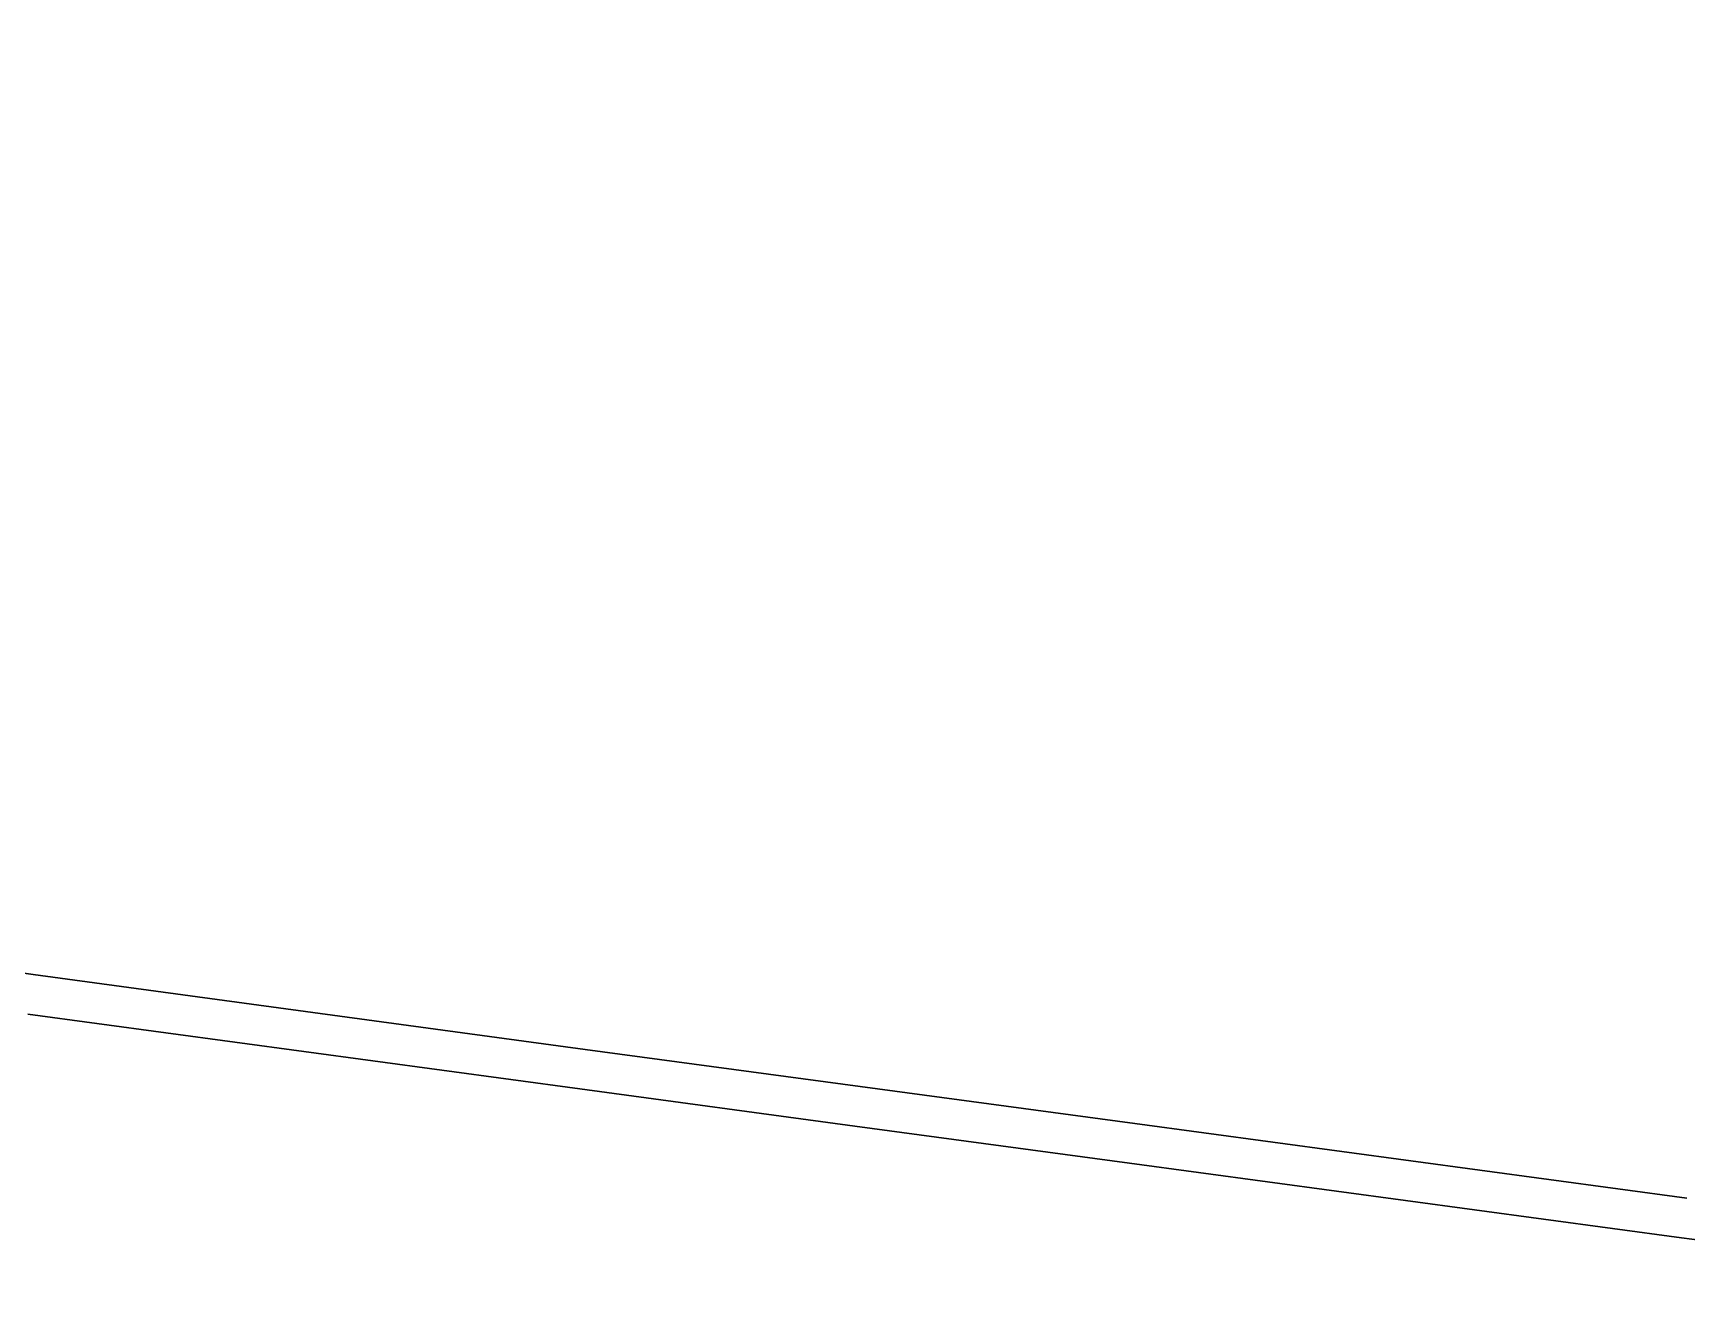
# Model space of a CAD drawing. Extents: x 284875 to 293742, y -1591 to 2062.
# Drawn here: x 286719 to 287402, y 857 to 1374 of the extents above; entities that cross this region are included whole.
import ezdxf

# ---------------------------------------------------------------- set-up
doc = ezdxf.new("R2010")
doc.units = 0

# ---------------------------------------------------------------- blocks, each defined once
blk = doc.blocks.new('FB03C-PL251-CPLATE')
at = {"layer": '2073', "color": 125}
for points, invisible_edges in [([(286717, 1410.635, 9863.0498), (286945, 1382.076, 9866.2529), (286717, 1364.9574, 10000), (286717, 1410.635, 9863.0498)], 15), ([(286947.0345, 1399.0586, 9871.8614), (287174.0271, 1370.4902, 9875.6744), (287174.0182, 1409.6221, 9755.4225), (286947.0345, 1399.0586, 9871.8614)], 15), ([(287401.9941, 1382.5217, 9755.4661), (287174.0182, 1409.6221, 9755.4225), (287174.0271, 1370.4902, 9875.6744), (287401.9941, 1382.5217, 9755.4661)], 15), ([(287172, 1392.5774, 9750), (287400, 1404.809, 9624.7813), (287400, 1365.488, 9750), (287172, 1392.5774, 9750)], 15), ([(287627, 1377.682, 9626.7764), (287400, 1365.488, 9750), (287400, 1404.809, 9624.7813), (287627, 1377.682, 9626.7764)], 15), ([(286719.0621, 1381.8842, 10005.7646), (286832.9642, 1367.9275, 10005.7844), (286947.0345, 1399.0586, 9871.8614), (286719.0621, 1381.8842, 10005.7646)], 15), ([(286832.9642, 1367.9275, 10005.7844), (286947.0483, 1353.9772, 10005.8042), (286947.0345, 1399.0586, 9871.8614), (286832.9642, 1367.9275, 10005.7844)], 15), ([(286947.0345, 1399.0586, 9871.8614), (286947.0483, 1353.9772, 10005.8042), (287174.0271, 1370.4902, 9875.6744), (286947.0345, 1399.0586, 9871.8614)], 15), ([(287401.9941, 1382.5217, 9755.4661), (287628.9828, 1355.7452, 9755.4922), (287628.9793, 1394.7715, 9632.071), (287401.9941, 1382.5217, 9755.4661)], 15), ([(286945, 1382.076, 9866.2529), (287172, 1392.5774, 9750), (287172, 1353.5179, 9870.0322), (286945, 1382.076, 9866.2529)], 15), ([(287400, 1365.488, 9750), (287172, 1353.5179, 9870.0322), (287172, 1392.5774, 9750), (287400, 1365.488, 9750)], 15), ([(286717, 1364.9574, 10000), (286945, 1382.076, 9866.2529), (286830.9375, 1351.0032, 10000), (286717, 1364.9574, 10000)], 15), ([(286832.9642, 1367.9275, 10005.7844), (286719.0621, 1381.8842, 10005.7646), (286719.0848, 1337.4551, 10134.1575), (286832.9642, 1367.9275, 10005.7844)], 15), ([(286830.9375, 1351.0032, 10000), (286945, 1382.076, 9866.2529), (286945, 1337.0623, 10000), (286830.9375, 1351.0032, 10000)], 15), ([(286945, 1382.076, 9866.2529), (287172, 1353.5179, 9870.0322), (286945, 1337.0623, 10000), (286945, 1382.076, 9866.2529)], 15), ([(287402.0096, 1341.5199, 9880.6276), (287401.9941, 1382.5217, 9755.4661), (287174.0271, 1370.4902, 9875.6744), (287402.0096, 1341.5199, 9880.6276)], 15), ([(287628.9828, 1355.7452, 9755.4922), (287401.9941, 1382.5217, 9755.4661), (287402.0096, 1341.5199, 9880.6276), (287628.9828, 1355.7452, 9755.4922)], 15), ([(287400, 1365.488, 9750), (287627, 1377.682, 9626.7764), (287627, 1338.7186, 9750), (287400, 1365.488, 9750)], 15), ([(286947.0483, 1353.9772, 10005.8042), (286832.9642, 1367.9275, 10005.7844), (286719.0848, 1337.4551, 10134.1575), (286947.0483, 1353.9772, 10005.8042)], 15), ([(286947.0483, 1353.9772, 10005.8042), (287060.5435, 1340.1464, 10005.8246), (287174.0271, 1370.4902, 9875.6744), (286947.0483, 1353.9772, 10005.8042)], 15), ([(287060.5435, 1340.1464, 10005.8246), (287174.0364, 1326.3442, 10005.8451), (287174.0271, 1370.4902, 9875.6744), (287060.5435, 1340.1464, 10005.8246)], 15), ([(287402.0096, 1341.5199, 9880.6276), (287174.0271, 1370.4902, 9875.6744), (287174.0364, 1326.3442, 10005.8451), (287402.0096, 1341.5199, 9880.6276)], 15), ([(286830.9375, 1351.0032, 10000), (286717, 1320.589, 10128.2256), (286717, 1364.9574, 10000), (286830.9375, 1351.0032, 10000)], 15), ([(287400, 1324.556, 9874.9541), (287172, 1353.5179, 9870.0322), (287400, 1365.488, 9750), (287400, 1324.556, 9874.9541)], 15), ([(287627, 1338.7186, 9750), (287400, 1324.556, 9874.9541), (287400, 1365.488, 9750), (287627, 1338.7186, 9750)], 15), ([(286719.0848, 1337.4551, 10134.1575), (286947.0683, 1309.8688, 10132.1458), (286947.0483, 1353.9772, 10005.8042), (286719.0848, 1337.4551, 10134.1575)], 15), ([(286945, 1337.0623, 10000), (287172, 1353.5179, 9870.0322), (287058.5, 1323.2379, 10000), (286945, 1337.0623, 10000)], 15), ([(287060.5435, 1340.1464, 10005.8246), (286947.0483, 1353.9772, 10005.8042), (286947.0683, 1309.8688, 10132.1458), (287060.5435, 1340.1464, 10005.8246)], 15), ([(287058.5, 1323.2379, 10000), (287172, 1353.5179, 9870.0322), (287172, 1309.4419, 10000), (287058.5, 1323.2379, 10000)], 15), ([(287400, 1324.556, 9874.9541), (287172, 1309.4419, 10000), (287172, 1353.5179, 9870.0322), (287400, 1324.556, 9874.9541)], 15), ([(287628.9982, 1313.8212, 9882.7132), (287628.9828, 1355.7452, 9755.4922), (287402.0096, 1341.5199, 9880.6276), (287628.9982, 1313.8212, 9882.7132)], 15), ([(286945, 1337.0623, 10000), (286717, 1320.589, 10128.2256), (286830.9375, 1351.0032, 10000), (286945, 1337.0623, 10000)], 15), ([(287174.0364, 1326.3442, 10005.8451), (287060.5435, 1340.1464, 10005.8246), (286947.0683, 1309.8688, 10132.1458), (287174.0364, 1326.3442, 10005.8451)], 15), ([(287402.0096, 1341.5199, 9880.6276), (287174.0364, 1326.3442, 10005.8451), (287288.0317, 1312.5189, 10005.8626), (287402.0096, 1341.5199, 9880.6276)], 15), ([(287288.0317, 1312.5189, 10005.8626), (287402.0248, 1298.758, 10005.8802), (287402.0096, 1341.5199, 9880.6276), (287288.0317, 1312.5189, 10005.8626)], 15), ([(287628.9982, 1313.8212, 9882.7132), (287402.0096, 1341.5199, 9880.6276), (287402.0248, 1298.758, 10005.8802), (287628.9982, 1313.8212, 9882.7132)], 15), ([(286717, 1320.589, 10128.2256), (286945, 1337.0623, 10000), (286945, 1293.0179, 10126.165), (286717, 1320.589, 10128.2256)], 15), ([(286719.0848, 1337.4551, 10134.1575), (286719.1061, 1293.838, 10256.11), (286947.0683, 1309.8688, 10132.1458), (286719.0848, 1337.4551, 10134.1575)], 15), ([(287058.5, 1323.2379, 10000), (286945, 1293.0179, 10126.165), (286945, 1337.0623, 10000), (287058.5, 1323.2379, 10000)], 15), ([(287627, 1296.866, 9877.0098), (287400, 1324.556, 9874.9541), (287627, 1338.7186, 9750), (287627, 1296.866, 9877.0098)], 15), ([(286947.0683, 1309.8688, 10132.1458), (287174.0539, 1282.8257, 10129.5314), (287174.0364, 1326.3442, 10005.8451), (286947.0683, 1309.8688, 10132.1458)], 15), ([(287288.0317, 1312.5189, 10005.8626), (287174.0364, 1326.3442, 10005.8451), (287174.0539, 1282.8257, 10129.5314), (287288.0317, 1312.5189, 10005.8626)], 15), ([(286717, 1320.589, 10128.2256), (286945, 1293.0179, 10126.165), (286717, 1277.0382, 10250), (286717, 1320.589, 10128.2256)], 15), ([(287172, 1309.4419, 10000), (286945, 1293.0179, 10126.165), (287058.5, 1323.2379, 10000), (287172, 1309.4419, 10000)], 15), ([(287400, 1324.556, 9874.9541), (287286, 1295.6221, 10000), (287172, 1309.4419, 10000), (287400, 1324.556, 9874.9541)], 15), ([(287286, 1295.6221, 10000), (287400, 1324.556, 9874.9541), (287400, 1281.8665, 10000), (287286, 1295.6221, 10000)], 15), ([(287627, 1296.866, 9877.0098), (287400, 1281.8665, 10000), (287400, 1324.556, 9874.9541), (287627, 1296.866, 9877.0098)], 15), ([(287402.0248, 1298.758, 10005.8802), (287288.0317, 1312.5189, 10005.8626), (287174.0539, 1282.8257, 10129.5314), (287402.0248, 1298.758, 10005.8802)], 15), ([(287628.9982, 1313.8212, 9882.7132), (287402.0248, 1298.758, 10005.8802), (287515.5179, 1285.0426, 10005.9016), (287628.9982, 1313.8212, 9882.7132)], 15), ([(286719.1061, 1293.838, 10256.11), (286833.097, 1279.4368, 10256.1334), (286947.0683, 1309.8688, 10132.1458), (286719.1061, 1293.838, 10256.11)], 15), ([(286833.097, 1279.4368, 10256.1334), (286947.0879, 1265.1194, 10256.1568), (286947.0683, 1309.8688, 10132.1458), (286833.097, 1279.4368, 10256.1334)], 15), ([(286945, 1293.0179, 10126.165), (287172, 1309.4419, 10000), (287172, 1265.989, 10123.5059), (286945, 1293.0179, 10126.165)], 15), ([(286947.0683, 1309.8688, 10132.1458), (286947.0879, 1265.1194, 10256.1568), (287174.0539, 1282.8257, 10129.5314), (286947.0683, 1309.8688, 10132.1458)], 15), ([(287286, 1295.6221, 10000), (287172, 1265.989, 10123.5059), (287172, 1309.4419, 10000), (287286, 1295.6221, 10000)], 15), ([(287174.0539, 1282.8257, 10129.5314), (287402.0416, 1256.0795, 10126.3671), (287402.0248, 1298.758, 10005.8802), (287174.0539, 1282.8257, 10129.5314)], 15), ([(287515.5179, 1285.0426, 10005.9016), (287402.0248, 1298.758, 10005.8802), (287402.0416, 1256.0795, 10126.3671), (287515.5179, 1285.0426, 10005.9016)], 15), ([(286717, 1277.0382, 10250), (286945, 1293.0179, 10126.165), (286831, 1262.6444, 10250), (286717, 1277.0382, 10250)], 15), ([(286833.097, 1279.4368, 10256.1334), (286719.1061, 1293.838, 10256.11), (286719.1091, 1251.2326, 10371.5991), (286833.097, 1279.4368, 10256.1334)], 15), ([(286831, 1262.6444, 10250), (286945, 1293.0179, 10126.165), (286945, 1248.3345, 10250), (286831, 1262.6444, 10250)], 15), ([(286945, 1293.0179, 10126.165), (287172, 1265.989, 10123.5059), (286945, 1248.3345, 10250), (286945, 1293.0179, 10126.165)], 15), ([(287400, 1281.8665, 10000), (287172, 1265.989, 10123.5059), (287286, 1295.6221, 10000), (287400, 1281.8665, 10000)], 15), ([(287627, 1296.866, 9877.0098), (287513.5, 1268.1577, 10000), (287400, 1281.8665, 10000), (287627, 1296.866, 9877.0098)], 15), ([(287629.0129, 1271.438, 10005.923), (287515.5179, 1285.0426, 10005.9016), (287402.0416, 1256.0795, 10126.3671), (287629.0129, 1271.438, 10005.923)], 15), ([(286947.0879, 1265.1194, 10256.1568), (286833.097, 1279.4368, 10256.1334), (286719.1091, 1251.2326, 10371.5991), (286947.0879, 1265.1194, 10256.1568)], 15), ([(286947.0879, 1265.1194, 10256.1568), (287060.5808, 1250.8876, 10256.1802), (287174.0539, 1282.8257, 10129.5314), (286947.0879, 1265.1194, 10256.1568)], 15), ([(287060.5808, 1250.8876, 10256.1802), (287174.0717, 1236.7373, 10256.2035), (287174.0539, 1282.8257, 10129.5314), (287060.5808, 1250.8876, 10256.1802)], 15), ([(287172, 1265.989, 10123.5059), (287400, 1281.8665, 10000), (287400, 1239.2581, 10120.2949), (287172, 1265.989, 10123.5059)], 15), ([(287174.0539, 1282.8257, 10129.5314), (287174.0717, 1236.7373, 10256.2035), (287402.0416, 1256.0795, 10126.3671), (287174.0539, 1282.8257, 10129.5314)], 15), ([(287513.5, 1268.1577, 10000), (287400, 1239.2581, 10120.2949), (287400, 1281.8665, 10000), (287513.5, 1268.1577, 10000)], 15), ([(286831, 1262.6444, 10250), (286717, 1234.4919, 10365.3301), (286717, 1277.0382, 10250), (286831, 1262.6444, 10250)], 15), ([(287402.0416, 1256.0795, 10126.3671), (287629.0386, 1229.4313, 10123.5833), (287629.0129, 1271.438, 10005.923), (287402.0416, 1256.0795, 10126.3671)], 15), ([(286719.1091, 1251.2326, 10371.5991), (286947.105, 1221.8174, 10372.6023), (286947.0879, 1265.1194, 10256.1568), (286719.1091, 1251.2326, 10371.5991)], 15), ([(286945, 1248.3345, 10250), (287172, 1265.989, 10123.5059), (287058.5, 1234.1104, 10250), (286945, 1248.3345, 10250)], 15), ([(287060.5808, 1250.8876, 10256.1802), (286947.0879, 1265.1194, 10256.1568), (286947.105, 1221.8174, 10372.6023), (287060.5808, 1250.8876, 10256.1802)], 15), ([(287058.5, 1234.1104, 10250), (287172, 1265.989, 10123.5059), (287172, 1219.9675, 10250), (287058.5, 1234.1104, 10250)], 15), ([(287172, 1265.989, 10123.5059), (287400, 1239.2581, 10120.2949), (287172, 1219.9675, 10250), (287172, 1265.989, 10123.5059)], 15), ([(287627, 1254.5601, 10000), (287400, 1239.2581, 10120.2949), (287513.5, 1268.1577, 10000), (287627, 1254.5601, 10000)], 15), ([(286945, 1248.3345, 10250), (286717, 1234.4919, 10365.3301), (286831, 1262.6444, 10250), (286945, 1248.3345, 10250)], 15), ([(286719.1091, 1251.2326, 10371.5991), (286719.1124, 1200.0705, 10506.4083), (286947.105, 1221.8174, 10372.6023), (286719.1091, 1251.2326, 10371.5991)], 15), ([(287174.0717, 1236.7373, 10256.2035), (287060.5808, 1250.8876, 10256.1802), (286947.105, 1221.8174, 10372.6023), (287174.0717, 1236.7373, 10256.2035)], 15), ([(287174.0717, 1236.7373, 10256.2035), (287288.0625, 1222.558, 10256.2268), (287402.0416, 1256.0795, 10126.3671), (287174.0717, 1236.7373, 10256.2035)], 15), ([(287288.0625, 1222.558, 10256.2268), (287402.0595, 1208.439, 10256.25), (287402.0416, 1256.0795, 10126.3671), (287288.0625, 1222.558, 10256.2268)], 15), ([(287400, 1239.2581, 10120.2949), (287627, 1254.5601, 10000), (287627, 1212.627, 10117.4629), (287400, 1239.2581, 10120.2949)], 15), ([(287402.0416, 1256.0795, 10126.3671), (287402.0595, 1208.439, 10256.25), (287629.0386, 1229.4313, 10123.5833), (287402.0416, 1256.0795, 10126.3671)], 15), ([(286717, 1234.4919, 10365.3301), (286945, 1248.3345, 10250), (286945, 1205.092, 10366.291), (286717, 1234.4919, 10365.3301)], 15), ([(287058.5, 1234.1104, 10250), (286945, 1205.092, 10366.291), (286945, 1248.3345, 10250), (287058.5, 1234.1104, 10250)], 15), ([(286947.105, 1221.8174, 10372.6023), (287174.0891, 1192.1544, 10375.1352), (287174.0717, 1236.7373, 10256.2035), (286947.105, 1221.8174, 10372.6023)], 15), ([(287172, 1219.9675, 10250), (287400, 1239.2581, 10120.2949), (287286, 1205.7958, 10250), (287172, 1219.9675, 10250)], 15), ([(287288.0625, 1222.558, 10256.2268), (287174.0717, 1236.7373, 10256.2035), (287174.0891, 1192.1544, 10375.1352), (287288.0625, 1222.558, 10256.2268)], 15), ([(287286, 1205.7958, 10250), (287400, 1239.2581, 10120.2949), (287400, 1191.6851, 10250), (287286, 1205.7958, 10250)], 15), ([(287400, 1239.2581, 10120.2949), (287627, 1212.627, 10117.4629), (287400, 1191.6851, 10250), (287400, 1239.2581, 10120.2949)], 15), ([(286717, 1234.4919, 10365.3301), (286945, 1205.092, 10366.291), (286717, 1183.3831, 10500), (286717, 1234.4919, 10365.3301)], 15), ([(287172, 1219.9675, 10250), (286945, 1205.092, 10366.291), (287058.5, 1234.1104, 10250), (287172, 1219.9675, 10250)], 15), ([(287402.0595, 1208.439, 10256.25), (287629.0674, 1180.3127, 10256.2975), (287629.0386, 1229.4313, 10123.5833), (287402.0595, 1208.439, 10256.25)], 15), ([(286719.1124, 1200.0705, 10506.4083), (286833.1023, 1185.2945, 10506.4281), (286947.105, 1221.8174, 10372.6023), (286719.1124, 1200.0705, 10506.4083)], 15), ([(286833.1023, 1185.2945, 10506.4281), (286947.1245, 1170.6422, 10506.4479), (286947.105, 1221.8174, 10372.6023), (286833.1023, 1185.2945, 10506.4281)], 15), ([(286945, 1205.092, 10366.291), (287172, 1219.9675, 10250), (287172, 1175.444, 10368.7793), (286945, 1205.092, 10366.291)], 15), ([(286947.105, 1221.8174, 10372.6023), (286947.1245, 1170.6422, 10506.4479), (287174.0891, 1192.1544, 10375.1352), (286947.105, 1221.8174, 10372.6023)], 15), ([(287286, 1205.7958, 10250), (287172, 1175.444, 10368.7793), (287172, 1219.9675, 10250), (287286, 1205.7958, 10250)], 15), ([(287402.0595, 1208.439, 10256.25), (287288.0625, 1222.558, 10256.2268), (287174.0891, 1192.1544, 10375.1352), (287402.0595, 1208.439, 10256.25)], 15), ([(287400, 1191.6851, 10250), (287627, 1212.627, 10117.4629), (287627, 1163.5775, 10250), (287400, 1191.6851, 10250)], 15), ([(286717, 1183.3831, 10500), (286945, 1205.092, 10366.291), (286830.9688, 1168.6173, 10500), (286717, 1183.3831, 10500)], 15), ([(286830.9688, 1168.6173, 10500), (286945, 1205.092, 10366.291), (286945, 1153.9716, 10500), (286830.9688, 1168.6173, 10500)], 15), ([(286945, 1205.092, 10366.291), (287172, 1175.444, 10368.7793), (286945, 1153.9716, 10500), (286945, 1205.092, 10366.291)], 15), ([(287400, 1191.6851, 10250), (287172, 1175.444, 10368.7793), (287286, 1205.7958, 10250), (287400, 1191.6851, 10250)], 15), ([(287174.0891, 1192.1544, 10375.1352), (287402.0782, 1162.4928, 10377.7968), (287402.0595, 1208.439, 10256.25), (287174.0891, 1192.1544, 10375.1352)], 15), ([(287629.0674, 1180.3127, 10256.2975), (287402.0595, 1208.439, 10256.25), (287402.0782, 1162.4928, 10377.7968), (287629.0674, 1180.3127, 10256.2975)], 15), ([(286719.1428, 1145.4817, 10646.6569), (286719.1124, 1200.0705, 10506.4083), (286492.1671, 1176.6638, 10642.9965), (286719.1428, 1145.4817, 10646.6569)], 15), ([(286833.1023, 1185.2945, 10506.4281), (286719.1124, 1200.0705, 10506.4083), (286719.1428, 1145.4817, 10646.6569), (286833.1023, 1185.2945, 10506.4281)], 15), ([(286947.1245, 1170.6422, 10506.4479), (287060.6174, 1156.0315, 10506.4711), (287174.0891, 1192.1544, 10375.1352), (286947.1245, 1170.6422, 10506.4479)], 15), ([(287060.6174, 1156.0315, 10506.4711), (287174.1083, 1141.5441, 10506.4943), (287174.0891, 1192.1544, 10375.1352), (287060.6174, 1156.0315, 10506.4711)], 15), ([(287172, 1175.444, 10368.7793), (287400, 1191.6851, 10250), (287400, 1145.798, 10371.3965), (287172, 1175.444, 10368.7793)], 15), ([(287174.0891, 1192.1544, 10375.1352), (287174.1083, 1141.5441, 10506.4943), (287402.0782, 1162.4928, 10377.7968), (287174.0891, 1192.1544, 10375.1352)], 15), ([(287627, 1163.5775, 10250), (287400, 1145.798, 10371.3965), (287400, 1191.6851, 10250), (287627, 1163.5775, 10250)], 15), ([(286830.9688, 1168.6173, 10500), (286717, 1128.86, 10640.0898), (286717, 1183.3831, 10500), (286830.9688, 1168.6173, 10500)], 15), ([(286947.1245, 1170.6422, 10506.4479), (286833.1023, 1185.2945, 10506.4281), (286719.1428, 1145.4817, 10646.6569), (286947.1245, 1170.6422, 10506.4479)], 15), ([(286719.1428, 1145.4817, 10646.6569), (286492.1671, 1176.6638, 10642.9965), (286492.1727, 1131.2635, 10756.7192), (286719.1428, 1145.4817, 10646.6569)], 15), ([(286945, 1153.9716, 10500), (287172, 1175.444, 10368.7793), (287058.5, 1139.3689, 10500), (286945, 1153.9716, 10500)], 15), ([(287058.5, 1139.3689, 10500), (287172, 1175.444, 10368.7793), (287172, 1124.8894, 10500), (287058.5, 1139.3689, 10500)], 15), ([(287172, 1175.444, 10368.7793), (287400, 1145.798, 10371.3965), (287172, 1124.8894, 10500), (287172, 1175.444, 10368.7793)], 15), ([(287402.0782, 1162.4928, 10377.7968), (287629.0943, 1133.2232, 10379.8585), (287629.0674, 1180.3127, 10256.2975), (287402.0782, 1162.4928, 10377.7968)], 15), ([(286945, 1153.9716, 10500), (286717, 1128.86, 10640.0898), (286830.9688, 1168.6173, 10500), (286945, 1153.9716, 10500)], 15), ([(286947.1447, 1115.7911, 10646.4105), (286947.1245, 1170.6422, 10506.4479), (286719.1428, 1145.4817, 10646.6569), (286947.1447, 1115.7911, 10646.4105)], 15), ([(287060.6174, 1156.0315, 10506.4711), (286947.1245, 1170.6422, 10506.4479), (286947.1447, 1115.7911, 10646.4105), (287060.6174, 1156.0315, 10506.4711)], 15), ([(287174.1083, 1141.5441, 10506.4943), (287288.0664, 1126.9893, 10506.5183), (287402.0782, 1162.4928, 10377.7968), (287174.1083, 1141.5441, 10506.4943)], 15), ([(287288.0664, 1126.9893, 10506.5183), (287402.0979, 1112.5112, 10506.5423), (287402.0782, 1162.4928, 10377.7968), (287288.0664, 1126.9893, 10506.5183)], 15), ([(287400, 1145.798, 10371.3965), (287627, 1163.5775, 10250), (287627, 1116.547, 10373.415), (287400, 1145.798, 10371.3965)], 15), ([(287402.0782, 1162.4928, 10377.7968), (287402.0979, 1112.5112, 10506.5423), (287629.0943, 1133.2232, 10379.8585), (287402.0782, 1162.4928, 10377.7968)], 15), ([(287174.1083, 1141.5441, 10506.4943), (287060.6174, 1156.0315, 10506.4711), (286947.1447, 1115.7911, 10646.4105), (287174.1083, 1141.5441, 10506.4943)], 15), ([(286945, 1099.183, 10639.8096), (286717, 1128.86, 10640.0898), (286945, 1153.9716, 10500), (286945, 1099.183, 10639.8096)], 15), ([(287058.5, 1139.3689, 10500), (286945, 1099.183, 10639.8096), (286945, 1153.9716, 10500), (287058.5, 1139.3689, 10500)], 15), ([(286492.1727, 1131.2635, 10756.7192), (286719.1665, 1101.2326, 10756.7611), (286719.1428, 1145.4817, 10646.6569), (286492.1727, 1131.2635, 10756.7192)], 15), ([(286947.1447, 1115.7911, 10646.4105), (286719.1428, 1145.4817, 10646.6569), (286719.1665, 1101.2326, 10756.7611), (286947.1447, 1115.7911, 10646.4105)], 15), ([(287174.1337, 1087.3147, 10643.7262), (287174.1083, 1141.5441, 10506.4943), (286947.1447, 1115.7911, 10646.4105), (287174.1337, 1087.3147, 10643.7262)], 15), ([(287172, 1124.8894, 10500), (287400, 1145.798, 10371.3965), (287285.9688, 1110.3427, 10500), (287172, 1124.8894, 10500)], 15), ([(287288.0664, 1126.9893, 10506.5183), (287174.1083, 1141.5441, 10506.4943), (287174.1337, 1087.3147, 10643.7262), (287288.0664, 1126.9893, 10506.5183)], 15), ([(287285.9688, 1110.3427, 10500), (287400, 1145.798, 10371.3965), (287400, 1095.874, 10500), (287285.9688, 1110.3427, 10500)], 15), ([(287400, 1145.798, 10371.3965), (287627, 1116.547, 10373.415), (287400, 1095.874, 10500), (287400, 1145.798, 10371.3965)], 15), ([(287172, 1124.8894, 10500), (286945, 1099.183, 10639.8096), (287058.5, 1139.3689, 10500), (287172, 1124.8894, 10500)], 15), ([(286719.1665, 1101.2326, 10756.7611), (286492.1727, 1131.2635, 10756.7192), (286492.1978, 1087.5083, 10862.9309), (286719.1665, 1101.2326, 10756.7611)], 15), ([(286945, 1099.183, 10639.8096), (286717, 1084.6919, 10750), (286717, 1128.86, 10640.0898), (286945, 1099.183, 10639.8096)], 15), ([(287402.0979, 1112.5112, 10506.5423), (287629.1218, 1083.6381, 10506.585), (287629.0943, 1133.2232, 10379.8585), (287402.0979, 1112.5112, 10506.5423)], 15), ([(287172, 1070.726, 10637.0732), (286945, 1099.183, 10639.8096), (287172, 1124.8894, 10500), (287172, 1070.726, 10637.0732)], 15), ([(287285.9688, 1110.3427, 10500), (287172, 1070.726, 10637.0732), (287172, 1124.8894, 10500), (287285.9688, 1110.3427, 10500)], 15), ([(287402.0979, 1112.5112, 10506.5423), (287288.0664, 1126.9893, 10506.5183), (287174.1337, 1087.3147, 10643.7262), (287402.0979, 1112.5112, 10506.5423)], 15), ([(286719.1665, 1101.2326, 10756.7611), (286947.1604, 1071.1278, 10756.8011), (286947.1447, 1115.7911, 10646.4105), (286719.1665, 1101.2326, 10756.7611)], 15), ([(287174.1337, 1087.3147, 10643.7262), (286947.1447, 1115.7911, 10646.4105), (286947.1604, 1071.1278, 10756.8011), (287174.1337, 1087.3147, 10643.7262)], 15), ([(287400, 1095.874, 10500), (287627, 1116.547, 10373.415), (287627, 1067.0208, 10500), (287400, 1095.874, 10500)], 15), ([(287400, 1095.874, 10500), (287172, 1070.726, 10637.0732), (287285.9688, 1110.3427, 10500), (287400, 1095.874, 10500)], 15), ([(287402.123, 1061.5413, 10634.4383), (287402.0979, 1112.5112, 10506.5423), (287174.1337, 1087.3147, 10643.7262), (287402.123, 1061.5413, 10634.4383)], 15), ([(287629.1218, 1083.6381, 10506.585), (287402.0979, 1112.5112, 10506.5423), (287402.123, 1061.5413, 10634.4383), (287629.1218, 1083.6381, 10506.585)], 15), ([(286492.1978, 1087.5083, 10862.9309), (286719.1734, 1070.3129, 10831.4932), (286719.1665, 1101.2326, 10756.7611), (286492.1978, 1087.5083, 10862.9309)], 15), ([(286947.1604, 1071.1278, 10756.8011), (286719.1665, 1101.2326, 10756.7611), (286719.1734, 1070.3129, 10831.4932), (286947.1604, 1071.1278, 10756.8011)], 15), ([(286717, 1084.6919, 10750), (286945, 1099.183, 10639.8096), (286945, 1054.6028, 10750), (286717, 1084.6919, 10750)], 15), ([(287172, 1070.726, 10637.0732), (286945, 1054.6028, 10750), (286945, 1099.183, 10639.8096), (287172, 1070.726, 10637.0732)], 15), ([(287400, 1044.969, 10627.7412), (287172, 1070.726, 10637.0732), (287400, 1095.874, 10500), (287400, 1044.969, 10627.7412)], 15), ([(287627, 1067.0208, 10500), (287400, 1044.969, 10627.7412), (287400, 1095.874, 10500), (287627, 1067.0208, 10500)], 15), ([(286492.1978, 1087.5083, 10862.9309), (286492.2318, 1026.5778, 11007.0133), (286719.1849, 1016.4479, 10959.2777), (286492.1978, 1087.5083, 10862.9309)], 15), ([(286492.1978, 1087.5083, 10862.9309), (286719.1849, 1016.4479, 10959.2777), (286719.1734, 1070.3129, 10831.4932), (286492.1978, 1087.5083, 10862.9309)], 15), ([(286947.1604, 1071.1278, 10756.8011), (287174.1545, 1041.2163, 10756.8392), (287174.1337, 1087.3147, 10643.7262), (286947.1604, 1071.1278, 10756.8011)], 15), ([(287402.123, 1061.5413, 10634.4383), (287174.1337, 1087.3147, 10643.7262), (287174.1545, 1041.2163, 10756.8392), (287402.123, 1061.5413, 10634.4383)], 15), ([(286945, 1054.6028, 10750), (286717, 1053.83, 10824.5947), (286717, 1084.6919, 10750), (286945, 1054.6028, 10750)], 15), ([(287629.1387, 1048.0136, 10595.6612), (287629.1218, 1083.6381, 10506.585), (287402.123, 1061.5413, 10634.4383), (287629.1387, 1048.0136, 10595.6612)], 15), ([(286947.1714, 1049.2856, 10809.4486), (286947.1604, 1071.1278, 10756.8011), (286719.1734, 1070.3129, 10831.4932), (286947.1714, 1049.2856, 10809.4486)], 15), ([(286947.1876, 1016.4558, 10887.518), (286947.1714, 1049.2856, 10809.4486), (286719.1734, 1070.3129, 10831.4932), (286947.1876, 1016.4558, 10887.518)], 15), ([(286947.1876, 1016.4558, 10887.518), (286719.1734, 1070.3129, 10831.4932), (286719.1849, 1016.4479, 10959.2777), (286947.1876, 1016.4558, 10887.518)], 15), ([(286945, 1054.6028, 10750), (287172, 1070.726, 10637.0732), (287172, 1024.7062, 10750), (286945, 1054.6028, 10750)], 15), ([(287174.1545, 1041.2163, 10756.8392), (286947.1604, 1071.1278, 10756.8011), (286947.1714, 1049.2856, 10809.4486), (287174.1545, 1041.2163, 10756.8392)], 15), ([(287400, 1044.969, 10627.7412), (287172, 1024.7062, 10750), (287172, 1070.726, 10637.0732), (287400, 1044.969, 10627.7412)], 15), ([(287627, 1031.443, 10588.9648), (287400, 1044.969, 10627.7412), (287627, 1067.0208, 10500), (287627, 1031.443, 10588.9648)], 15), ([(287174.1545, 1041.2163, 10756.8392), (287402.1444, 1016.4982, 10744.2714), (287402.123, 1061.5413, 10634.4383), (287174.1545, 1041.2163, 10756.8392)], 15), ([(287629.1533, 1016.5201, 10672.7959), (287629.1387, 1048.0136, 10595.6612), (287402.123, 1061.5413, 10634.4383), (287629.1533, 1016.5201, 10672.7959)], 15), ([(287629.1533, 1016.5201, 10672.7959), (287402.123, 1061.5413, 10634.4383), (287402.1444, 1016.4982, 10744.2714), (287629.1533, 1016.5201, 10672.7959)], 15), ([(286945, 1032.8, 10802.5557), (286717, 1053.83, 10824.5947), (286945, 1054.6028, 10750), (286945, 1032.8, 10802.5557)], 15), ([(286945, 1000, 10880.5596), (286717, 1053.83, 10824.5947), (286945, 1032.8, 10802.5557), (286945, 1000, 10880.5596)], 15), ([(286945, 1000, 10880.5596), (286717, 1000, 10952.2998), (286717, 1053.83, 10824.5947), (286945, 1000, 10880.5596)], 15), ([(287172, 1024.7062, 10750), (286945, 1032.8, 10802.5557), (286945, 1054.6028, 10750), (287172, 1024.7062, 10750)], 15), ([(287174.1613, 1029.434, 10785.1564), (287174.1545, 1041.2163, 10756.8392), (286947.1714, 1049.2856, 10809.4486), (287174.1613, 1029.434, 10785.1564)], 15), ([(287174.1688, 1016.47, 10816.0705), (287174.1613, 1029.434, 10785.1564), (286947.1714, 1049.2856, 10809.4486), (287174.1688, 1016.47, 10816.0705)], 15), ([(287174.1688, 1016.47, 10816.0705), (286947.1714, 1049.2856, 10809.4486), (286947.1876, 1016.4558, 10887.518), (287174.1688, 1016.47, 10816.0705)], 15), ([(287172, 1024.7062, 10750), (287400, 1044.969, 10627.7412), (287400, 1000, 10737.4004), (287172, 1024.7062, 10750)], 15), ([(287402.1468, 1011.2352, 10756.8895), (287174.1545, 1041.2163, 10756.8392), (287174.1613, 1029.434, 10785.1564), (287402.1468, 1011.2352, 10756.8895)], 15), ([(287174.1545, 1041.2163, 10756.8392), (287402.1468, 1011.2352, 10756.8895), (287402.1456, 1013.8808, 10750.553), (287174.1545, 1041.2163, 10756.8392)], 15), ([(287174.1545, 1041.2163, 10756.8392), (287402.1456, 1013.8808, 10750.553), (287402.1444, 1016.4982, 10744.2714), (287174.1545, 1041.2163, 10756.8392)], 15), ([(287627, 1000, 10665.9805), (287400, 1044.969, 10627.7412), (287627, 1031.443, 10588.9648), (287627, 1000, 10665.9805)], 15), ([(287627, 1000, 10665.9805), (287400, 1000, 10737.4004), (287400, 1044.969, 10627.7412), (287627, 1000, 10665.9805)], 15), ([(287172, 1012.9451, 10778.2686), (286945, 1032.8, 10802.5557), (287172, 1024.7062, 10750), (287172, 1012.9451, 10778.2686)], 15), ([(287172, 1000, 10809.1396), (286945, 1032.8, 10802.5557), (287172, 1012.9451, 10778.2686), (287172, 1000, 10809.1396)], 15), ([(287172, 1000, 10809.1396), (286945, 1000, 10880.5596), (286945, 1032.8, 10802.5557), (287172, 1000, 10809.1396)], 15), ([(286492.2318, 1026.5778, 11007.0133), (286605.6576, 1011.1877, 11007.0942), (286719.1877, 1003.0177, 10990.7437), (286492.2318, 1026.5778, 11007.0133)], 15), ([(286492.2318, 1026.5778, 11007.0133), (286719.1877, 1003.0177, 10990.7437), (286719.1849, 1016.4479, 10959.2777), (286492.2318, 1026.5778, 11007.0133)], 15), ([(287400, 994.745, 10750), (287172, 1012.9451, 10778.2686), (287172, 1024.7062, 10750), (287400, 994.745, 10750)], 15), ([(287172, 1024.7062, 10750), (287400, 997.387, 10743.6719), (287400, 994.745, 10750), (287172, 1024.7062, 10750)], 15), ([(287172, 1024.7062, 10750), (287400, 1000, 10737.4004), (287400, 997.387, 10743.6719), (287172, 1024.7062, 10750)], 15), ([(287402.1468, 1011.2352, 10756.8895), (287174.1613, 1029.434, 10785.1564), (287174.1688, 1016.47, 10816.0705), (287402.1468, 1011.2352, 10756.8895)], 15), ([(286605.6576, 1011.1877, 11007.0942), (286492.2134, 1016.3444, 11031.0417), (286719.2011, 985.4061, 11031.1579), (286605.6576, 1011.1877, 11007.0942)], 13), ([(286717, 969.0438, 11023.9863), (286719.2011, 985.4061, 11031.1579), (286492.2134, 1016.3444, 11031.0417), (286717, 969.0438, 11023.9863)], 13), ([(286605.6576, 1011.1877, 11007.0942), (286719.1891, 995.8874, 11007.1749), (286719.1877, 1003.0177, 10990.7437), (286605.6576, 1011.1877, 11007.0942)], 15), ([(286719.2011, 985.4061, 11031.1579), (286719.1891, 995.8874, 11007.1749), (286605.6576, 1011.1877, 11007.0942), (286719.2011, 985.4061, 11031.1579)], 15), ([(286947.2031, 984.5597, 10962.3886), (286947.1876, 1016.4558, 10887.518), (286719.1849, 1016.4479, 10959.2777), (286947.2031, 984.5597, 10962.3886)], 15), ([(286947.2031, 984.5597, 10962.3886), (286719.1849, 1016.4479, 10959.2777), (286719.1877, 1003.0177, 10990.7437), (286947.2031, 984.5597, 10962.3886)], 15), ([(287174.1905, 978.4935, 10905.4088), (287174.1688, 1016.47, 10816.0705), (286947.1876, 1016.4558, 10887.518), (287174.1905, 978.4935, 10905.4088)], 15), ([(287174.1905, 978.4935, 10905.4088), (286947.1876, 1016.4558, 10887.518), (286947.2031, 984.5597, 10962.3886), (287174.1905, 978.4935, 10905.4088)], 15), ([(287400, 994.745, 10750), (287172, 1000, 10809.1396), (287172, 1012.9451, 10778.2686), (287400, 994.745, 10750)], 15), ([(287402.1595, 965.6046, 10864.5662), (287402.1468, 1011.2352, 10756.8895), (287174.1688, 1016.47, 10816.0705), (287402.1595, 965.6046, 10864.5662)], 15), ([(287402.1595, 965.6046, 10864.5662), (287174.1688, 1016.47, 10816.0705), (287174.1905, 978.4935, 10905.4088), (287402.1595, 965.6046, 10864.5662)], 15), ([(287402.1444, 1016.4982, 10744.2714), (287629.161, 999.6282, 10713.4847), (287629.1533, 1016.5201, 10672.7959), (287402.1444, 1016.4982, 10744.2714)], 15), ([(287402.1444, 1016.4982, 10744.2714), (287402.1456, 1013.8808, 10750.553), (287629.161, 999.6282, 10713.4847), (287402.1444, 1016.4982, 10744.2714)], 15), ([(287402.1456, 1013.8808, 10750.553), (287402.1468, 1011.2352, 10756.8895), (287629.161, 999.6282, 10713.4847), (287402.1456, 1013.8808, 10750.553)], 15), ([(287629.1692, 981.3928, 10756.9509), (287402.1468, 1011.2352, 10756.8895), (287402.1595, 965.6046, 10864.5662), (287629.1692, 981.3928, 10756.9509)], 15), ([(287402.1468, 1011.2352, 10756.8895), (287629.1692, 981.3928, 10756.9509), (287629.161, 999.6282, 10713.4847), (287402.1468, 1011.2352, 10756.8895)], 15), ([(286945, 968.144, 10955.3408), (286717, 1000, 10952.2998), (286945, 1000, 10880.5596), (286945, 968.144, 10955.3408)], 15), ([(286945, 968.144, 10955.3408), (286717, 986.601, 10983.6934), (286717, 1000, 10952.2998), (286945, 968.144, 10955.3408)], 15), ([(286947.2031, 984.5597, 10962.3886), (286719.1877, 1003.0177, 10990.7437), (286719.1891, 995.8874, 11007.1749), (286947.2031, 984.5597, 10962.3886)], 15), ([(287172, 962.076, 10898.3613), (286945, 1000, 10880.5596), (287172, 1000, 10809.1396), (287172, 962.076, 10898.3613)], 15), ([(287172, 962.076, 10898.3613), (286945, 968.144, 10955.3408), (286945, 1000, 10880.5596), (287172, 962.076, 10898.3613)], 15), ([(287400, 949.186, 10857.5117), (287172, 1000, 10809.1396), (287400, 994.745, 10750), (287400, 949.186, 10857.5117)], 15), ([(287400, 949.186, 10857.5117), (287172, 962.076, 10898.3613), (287172, 1000, 10809.1396), (287400, 949.186, 10857.5117)], 15), ([(287400, 1000, 10737.4004), (287627, 983.138, 10706.5996), (287400, 997.387, 10743.6719), (287400, 1000, 10737.4004)], 15), ([(287400, 1000, 10737.4004), (287627, 1000, 10665.9805), (287627, 983.138, 10706.5996), (287400, 1000, 10737.4004)], 15), ([(287400, 997.387, 10743.6719), (287627, 983.138, 10706.5996), (287400, 994.745, 10750), (287400, 997.387, 10743.6719)], 15), ([(286719.1891, 995.8874, 11007.1749), (286947.2123, 965.0887, 11007.1975), (286947.2031, 984.5597, 10962.3886), (286719.1891, 995.8874, 11007.1749)], 15), ([(286719.1891, 995.8874, 11007.1749), (286719.2011, 985.4061, 11031.1579), (286947.1938, 954.5235, 11031.1957), (286719.1891, 995.8874, 11007.1749)], 13), ([(286719.1891, 995.8874, 11007.1749), (286947.1938, 954.5235, 11031.1957), (286947.2123, 965.0887, 11007.1975), (286719.1891, 995.8874, 11007.1749)], 15), ([(287627, 964.9314, 10750), (287400, 949.186, 10857.5117), (287400, 994.745, 10750), (287627, 964.9314, 10750)], 15), ([(287400, 994.745, 10750), (287627, 983.138, 10706.5996), (287627, 964.9314, 10750), (287400, 994.745, 10750)], 15), ([(286945, 968.144, 10955.3408), (286717, 979.525, 11000), (286717, 986.601, 10983.6934), (286945, 968.144, 10955.3408)], 15), ([(286717, 969.0438, 11023.9863), (286945, 938.1708, 11024), (286719.2011, 985.4061, 11031.1579), (286717, 969.0438, 11023.9863)], 6), ([(286945, 938.1708, 11024), (286947.1938, 954.5235, 11031.1957), (286719.2011, 985.4061, 11031.1579), (286945, 938.1708, 11024)], 13), ([(287174.215, 934.4574, 11007.1507), (287174.1905, 978.4935, 10905.4088), (286947.2031, 984.5597, 10962.3886), (287174.215, 934.4574, 11007.1507)], 15), ([(287060.7313, 949.7825, 11007.1742), (287174.215, 934.4574, 11007.1507), (286947.2031, 984.5597, 10962.3886), (287060.7313, 949.7825, 11007.1742)], 15), ([(286947.2031, 984.5597, 10962.3886), (286947.2123, 965.0887, 11007.1975), (287060.7313, 949.7825, 11007.1742), (286947.2031, 984.5597, 10962.3886)], 15), ([(286717, 979.525, 11000), (286945, 968.144, 10955.3408), (286945, 948.7393, 11000), (286717, 979.525, 11000)], 15), ([(286717, 979.525, 11000), (286945, 938.1708, 11024), (286717, 969.0438, 11023.9863), (286717, 979.525, 11000)], 13), ([(286717, 979.525, 11000), (286945, 948.7393, 11000), (286945, 938.1708, 11024), (286717, 979.525, 11000)], 15), ([(287174.1905, 978.4935, 10905.4088), (287174.215, 934.4574, 11007.1507), (287402.1595, 965.6046, 10864.5662), (287174.1905, 978.4935, 10905.4088)], 15), ([(287402.1595, 965.6046, 10864.5662), (287629.1646, 935.1517, 10865.1808), (287629.1692, 981.3928, 10756.9509), (287402.1595, 965.6046, 10864.5662)], 15), ([(287172, 918.0879, 11000), (286945, 968.144, 10955.3408), (287172, 962.076, 10898.3613), (287172, 918.0879, 11000)], 15), ([(287058.5, 933.4254, 11000), (286945, 968.144, 10955.3408), (287172, 918.0879, 11000), (287058.5, 933.4254, 11000)], 15), ([(286945, 968.144, 10955.3408), (287058.5, 933.4254, 11000), (286945, 948.7393, 11000), (286945, 968.144, 10955.3408)], 15), ([(286947.2123, 965.0887, 11007.1975), (286947.1938, 954.5235, 11031.1957), (287060.6916, 939.1764, 11031.1826), (286947.2123, 965.0887, 11007.1975)], 13), ([(286947.2123, 965.0887, 11007.1975), (287060.6916, 939.1764, 11031.1826), (287174.1894, 923.8874, 11031.187), (286947.2123, 965.0887, 11007.1975)], 13), ([(287060.7313, 949.7825, 11007.1742), (286947.2123, 965.0887, 11007.1975), (287174.1894, 923.8874, 11031.187), (287060.7313, 949.7825, 11007.1742)], 15), ([(287174.215, 934.4574, 11007.1507), (287402.1762, 903.681, 11007.1774), (287402.1595, 965.6046, 10864.5662), (287174.215, 934.4574, 11007.1507)], 15), ([(287400, 949.186, 10857.5117), (287627, 964.9314, 10750), (287627, 918.749, 10858.0908), (287400, 949.186, 10857.5117)], 15), ([(287402.1595, 965.6046, 10864.5662), (287402.1762, 903.681, 11007.1774), (287629.1646, 935.1517, 10865.1808), (287402.1595, 965.6046, 10864.5662)], 15), ([(287172, 962.076, 10898.3613), (287400, 949.186, 10857.5117), (287172, 918.0879, 11000), (287172, 962.076, 10898.3613)], 15), ([(286945, 938.1708, 11024), (287058.5, 922.8177, 11024), (286947.1938, 954.5235, 11031.1957), (286945, 938.1708, 11024)], 6), ([(287058.5, 922.8177, 11024), (287060.6916, 939.1764, 11031.1826), (286947.1938, 954.5235, 11031.1957), (287058.5, 922.8177, 11024)], 13), ([(287174.1894, 923.8874, 11031.187), (287174.215, 934.4574, 11007.1507), (287060.7313, 949.7825, 11007.1742), (287174.1894, 923.8874, 11031.187)], 15), ([(286945, 948.7393, 11000), (287058.5, 922.8177, 11024), (286945, 938.1708, 11024), (286945, 948.7393, 11000)], 13), ([(286945, 948.7393, 11000), (287172, 907.5226, 11024.0176), (287058.5, 922.8177, 11024), (286945, 948.7393, 11000)], 13), ([(287058.5, 933.4254, 11000), (287172, 907.5226, 11024.0176), (286945, 948.7393, 11000), (287058.5, 933.4254, 11000)], 15), ([(287172, 918.0879, 11000), (287400, 949.186, 10857.5117), (287400, 887.318, 11000), (287172, 918.0879, 11000)], 15), ([(287400, 949.186, 10857.5117), (287627, 918.749, 10858.0908), (287400, 887.318, 11000), (287400, 949.186, 10857.5117)], 15), ([(287058.5, 922.8177, 11024), (287172, 907.5226, 11024.0176), (287060.6916, 939.1764, 11031.1826), (287058.5, 922.8177, 11024)], 6), ([(287172, 907.5226, 11024.0176), (287174.1894, 923.8874, 11031.187), (287060.6916, 939.1764, 11031.1826), (287172, 907.5226, 11024.0176)], 13), ([(287172, 907.5226, 11024.0176), (287058.5, 933.4254, 11000), (287172, 918.0879, 11000), (287172, 907.5226, 11024.0176)], 15), ([(287402.1762, 903.681, 11007.1774), (287174.215, 934.4574, 11007.1507), (287174.1894, 923.8874, 11031.187), (287402.1762, 903.681, 11007.1774)], 15), ([(287402.1762, 903.681, 11007.1774), (287629.1583, 873.217, 11007.1993), (287629.1646, 935.1517, 10865.1808), (287402.1762, 903.681, 11007.1774)], 15), ([(287172, 907.5226, 11024.0176), (287286, 892.0994, 11024), (287174.1894, 923.8874, 11031.187), (287172, 907.5226, 11024.0176)], 6), ([(287174.1894, 923.8874, 11031.187), (287288.1857, 908.4587, 11031.1829), (287402.1762, 903.681, 11007.1774), (287174.1894, 923.8874, 11031.187)], 6), ([(287286, 892.0994, 11024), (287288.1857, 908.4587, 11031.1829), (287174.1894, 923.8874, 11031.187), (287286, 892.0994, 11024)], 13), ([(287400, 887.318, 11000), (287172, 907.5226, 11024.0176), (287172, 918.0879, 11000), (287400, 887.318, 11000)], 15), ([(287400, 887.318, 11000), (287627, 918.749, 10858.0908), (287627, 856.8612, 11000), (287400, 887.318, 11000)], 15), ([(287286, 892.0994, 11024), (287400, 876.7546, 11024.0059), (287288.1857, 908.4587, 11031.1829), (287286, 892.0994, 11024)], 6), ([(287288.1857, 908.4587, 11031.1829), (287402.182, 893.1086, 11031.2022), (287402.1762, 903.681, 11007.1774), (287288.1857, 908.4587, 11031.1829)], 6), ([(287400, 876.7546, 11024.0059), (287402.182, 893.1086, 11031.2022), (287288.1857, 908.4587, 11031.1829), (287400, 876.7546, 11024.0059)], 13), ([(287172, 907.5226, 11024.0176), (287400, 887.318, 11000), (287286, 892.0994, 11024), (287172, 907.5226, 11024.0176)], 11), ([(287629.1583, 873.217, 11007.1993), (287402.1762, 903.681, 11007.1774), (287402.182, 893.1086, 11031.2022), (287629.1583, 873.217, 11007.1993)], 15), ([(287286, 892.0994, 11024), (287400, 887.318, 11000), (287400, 876.7546, 11024.0059), (287286, 892.0994, 11024)], 11), ([(287400, 876.7546, 11024.0059), (287513.5, 861.4672, 11024), (287402.182, 893.1086, 11031.2022), (287400, 876.7546, 11024.0059)], 6), ([(287627, 856.8612, 11000), (287400, 876.7546, 11024.0059), (287400, 887.318, 11000), (287627, 856.8612, 11000)], 15), ([(287400, 876.7546, 11024.0059), (287627, 856.8612, 11000), (287513.5, 861.4672, 11024), (287400, 876.7546, 11024.0059)], 11)]:
    blk.add_3dface(points, dxfattribs=dict(at, invisible_edges=invisible_edges))

msp = doc.modelspace()

# ---------------------------------------------------------------- block references
msp.add_blockref('FB03C-PL251-CPLATE', (0, 0))

doc.saveas('drawing.dxf')
